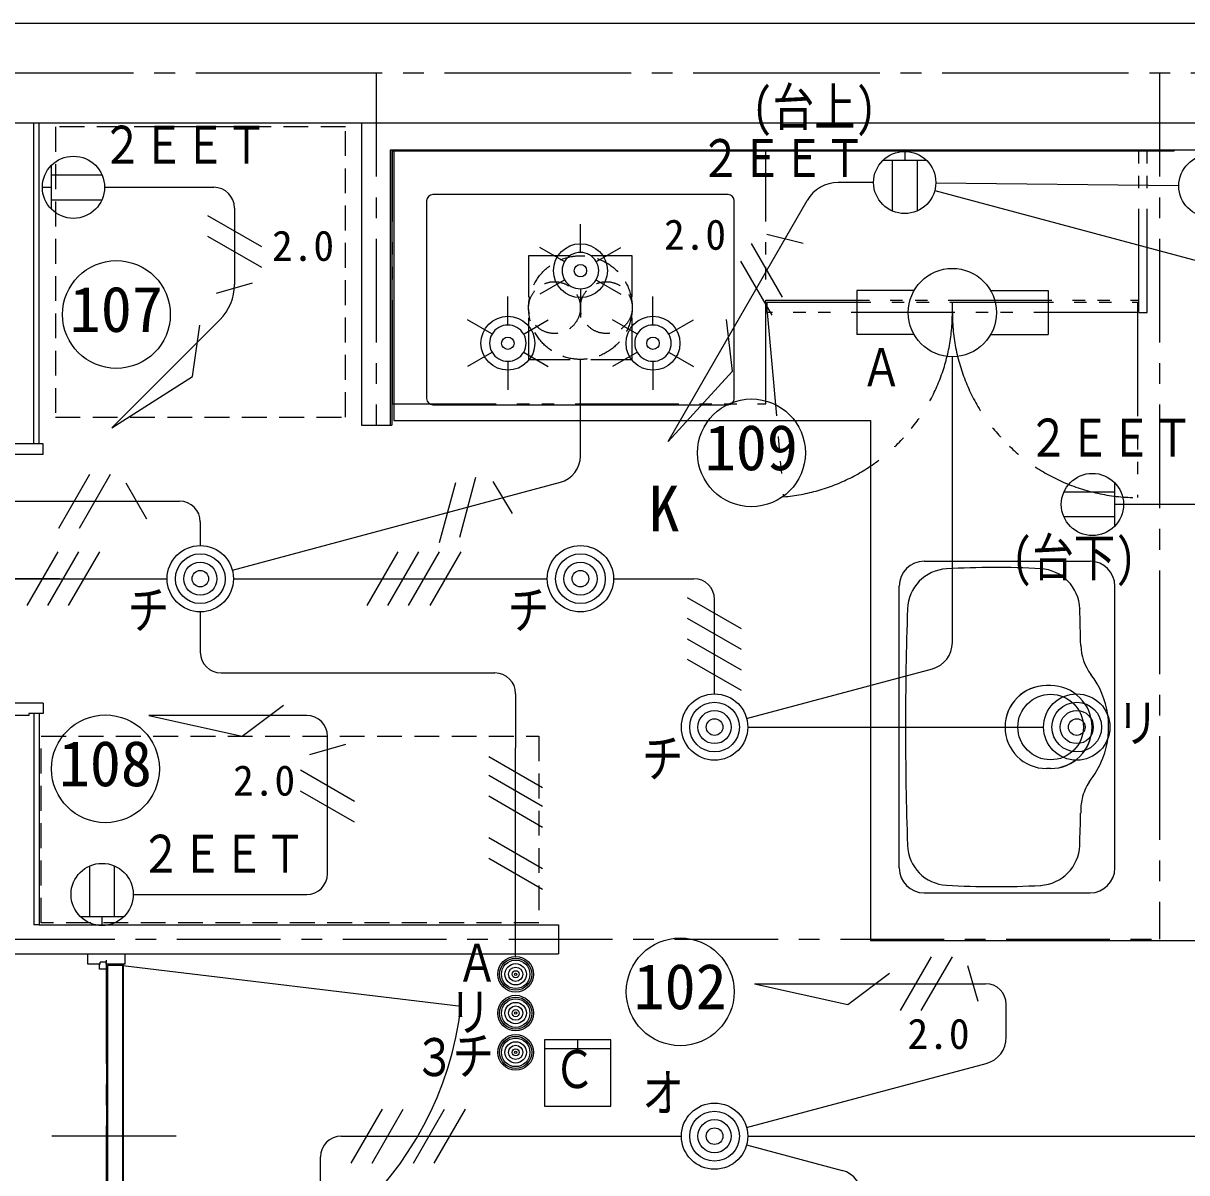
# Model space of a CAD drawing. Units: millimetres at full size, sheet at 1:50. Extents: x -15705 to 14525, y -10775 to 5709.
# Drawn here: x 1566 to 4372, y 2276 to 5049 of the extents above; entities that cross this region are included whole.
import ezdxf
from ezdxf.enums import TextEntityAlignment as Align

# ---------------------------------------------------------------- set-up
doc = ezdxf.new("R2010")
doc.units = ezdxf.units.MM
doc.header["$LTSCALE"] = 50
for name, pattern in [('CHAIN1', [8, 5, -1, 1, -1]), ('CHAIN2', [12, 9, -1, 1, -1]), ('DASHED1', [1.8, 1.2, -0.6]), ('DASHED2', [3, 2, -1]), ('DOUBLE_CHAIN1', [8.8, 5, -1, 0.6, -0.6, 0.6, -1])]:
    doc.linetypes.add(name, pattern=pattern)
for name, color, linetype, lineweight in [('0-3_建築', 1, 'Continuous', 9), ('0-7_部材', 5, 'Continuous', 18), ('7-0_天井割付', 7, 'CHAIN2', 9), ('7-1_壁断面線', 7, 'CHAIN1', 9), ('7-2_張出基準', 7, 'Continuous', 9), ('7-4_ｸﾞA名称', 7, 'Continuous', 9), ('7-5_ｸﾞB名称', 7, 'Continuous', 9), ('7-7_補助線', 7, 'DASHED1', 9), ('7-8_敷地', 7, 'Continuous', 9)]:
    doc.layers.add(name, color=color, linetype=linetype, lineweight=lineweight)
doc.styles.add('ＭＳ ゴシック', font='')
doc.styles.get('ＭＳ ゴシック').set_extended_font_data('MS Gothic')

msp = doc.modelspace()

# ---------------------------------------------------------------- linework, layer by layer
at = {"layer": '0-3_建築'}
for p, q in [((3616.89, 4664.75), (3531.86, 4664.75)), ((3766.88, 4663.89), (4352.78, 4657.17)), ((1762.14, 4653.18), (2025.58, 4653.18)), ((3764.33, 4645.34), (4398.29, 4475.47)), ((2075.58, 4603.18), (2075.58, 4418.82)), ((3121.15, 4039.99), (3456.86, 4621.45)), ((2010.63, 4585.38), (2140.53, 4510.38)), ((2010.63, 4535.38), (2140.53, 4460.38)), ((3397.07, 4387.98), (3322.07, 4517.88)), ((3447.07, 4517.89), (3359.57, 4539.54)), ((3372.07, 4344.68), (3297.07, 4474.58)), ((2032.28, 4397.88), (2118.88, 4422.88)), ((2909.85, 4004.54), (2909.85, 4237.9)), ((3806.89, 3554.59), (3806.89, 4244.4)), ((1651.59, 3830.87), (1726.59, 3960.77)), ((1701.59, 3830.87), (1776.59, 3960.77)), ((1864.09, 3852.52), (1814.09, 3939.12)), ((2070.37, 3729.6), (2861.55, 3941.6)), ((2570.37, 3796.34), (2609.2, 3941.22)), ((2618.67, 3809.28), (2657.49, 3954.16)), ((2745.88, 3865.78), (2699.32, 3942.96)), ((1144.36, 3895.82), (1943.1, 3895.82)), ((4396.59, 3888), (4219.64, 3888)), ((1993.1, 3845.82), (1993.1, 3788.9)), ((1575.37, 3643.95), (1650.37, 3773.85)), ((1625.37, 3643.95), (1700.37, 3773.85)), ((1675.37, 3643.95), (1750.37, 3773.85)), ((2395.25, 3643.95), (2470.25, 3773.85)), ((2445.25, 3643.95), (2520.25, 3773.85)), ((2495.25, 3643.95), (2570.25, 3773.85)), ((2547.22, 3643.95), (2622.22, 3773.85)), ((1478.32, 3708.9), (1913.1, 3708.9)), ((2073.1, 3708.9), (2829.85, 3708.9)), ((2989.85, 3708.9), (3087.42, 3708.9)), ((3087.42, 3708.9), (3183.35, 3708.9)), ((3298.3, 3587.86), (3168.4, 3662.86)), ((3233.35, 3430.91), (3233.35, 3658.9)), ((1993.1, 3628.9), (1993.1, 3531.47)), ((3298.3, 3537.86), (3168.4, 3612.86)), ((3298.3, 3487.86), (3168.4, 3562.86)), ((3298.3, 3439.04), (3168.4, 3514.04)), ((2043.1, 3481.47), (2703.63, 3481.47)), ((3310.62, 3371.61), (3758.59, 3491.65)), ((2753.63, 3431.47), (2753.63, 3300.91)), ((3313.35, 3350.91), (4026.85, 3350.91)), ((2299.87, 2997.12), (2299.87, 3328.79)), ((2343.17, 3309.05), (2256.57, 3284.05)), ((2753.63, 2797.52), (2753.63, 3300.91)), ((2818.58, 3204.18), (2688.68, 3279.18)), ((2364.82, 3171.55), (2234.92, 3246.55)), ((2818.58, 3158.87), (2688.68, 3233.87)), ((2364.82, 3121.55), (2234.92, 3196.55)), ((2818.58, 3108.87), (2688.68, 3183.87)), ((2818.58, 3008.87), (2688.68, 3083.87)), ((2818.58, 2958.87), (2688.68, 3033.87)), ((1831.29, 2947.12), (2249.87, 2947.12)), ((3681.89, 2666.84), (3756.89, 2796.74)), ((3731.89, 2666.84), (3806.89, 2796.74)), ((3869.39, 2688.49), (3844.39, 2775.09)), ((3329.98, 2731.79), (3886.91, 2731.79)), ((3936.91, 2602.41), (3936.91, 2681.79)), ((3310.62, 2384.6), (3888.61, 2539.47)), ((2357.33, 2298.95), (2432.33, 2428.85)), ((2407.33, 2298.95), (2482.33, 2428.85)), ((2507.33, 2298.95), (2582.33, 2428.85)), ((2557.33, 2298.95), (2632.33, 2428.85)), ((2333, 2363.9), (3153.35, 2363.9)), ((3313.35, 2363.9), (5035.01, 2363.9)), ((3310.62, 2343.19), (3541.22, 2281.4)), ((2283, 2104.16), (2283, 2313.9))]:
    msp.add_line(p, q, dxfattribs=at)
at = {"layer": '0-3_建築', "color": 5, "lineweight": 18}
for p, q in [((3715.16, 4404.15), (3576.14, 4404.15)), ((3576.14, 4404.15), (3576.14, 4297.65)), ((3898.37, 4404.15), (4037.64, 4404.15)), ((4037.64, 4404.15), (4037.64, 4297.65)), ((3715.16, 4297.65), (3576.14, 4297.65)), ((3898.37, 4297.65), (4037.64, 4297.65))]:
    msp.add_line(p, q, dxfattribs=at)
at = {"layer": '0-3_建築'}
for points in [[(2040.22, 4333.47), (1779.47, 4072.72), (1973.93, 4196.46), (1991.6, 4320.21)], [(3121.15, 4039.99), (3276.95, 4209.84), (3262, 4333.95)], [(2249.87, 3378.79), (1868.67, 3378.79), (2093.67, 3328.79), (2193.67, 3403.79)], [(3329.98, 2731.79), (3554.98, 2681.79), (3654.98, 2756.79)]]:
    msp.add_lwpolyline(points, dxfattribs=at)
at = {"layer": '0-3_建築', "color": 3, "lineweight": 18}
for centre in [(1790.77, 4346.22), (3322.3, 4012.5), (1764.34, 3250.12), (3150.51, 2712.22)]:
    msp.add_circle(centre, 130, dxfattribs=at)
at = {"layer": '0-3_建築', "color": 5, "lineweight": 18}
msp.add_circle((3806.89, 4350.9), 106.5, dxfattribs=at)
at = {"layer": '0-3_建築'}
for centre, radius, start, end in [((3531.86, 4578.14), 86.6, 90, 150), ((2025.58, 4603.18), 50, 0, 90), ((1954.87, 4418.82), 120.71, 315, 0), ((2844.69, 4004.54), 65.16, 285, 360), ((1943.1, 3845.82), 50, 0, 90), ((3183.35, 3658.9), 50, 0, 90), ((3741.73, 3554.59), 65.16, 285, 360), ((2043.1, 3531.47), 50, 180, 270), ((2703.63, 3431.47), 50, 0, 90), ((2249.87, 3328.79), 50, 0, 90), ((2249.87, 2997.12), 50, 270, 0), ((3886.91, 2681.79), 50, 0, 90), ((3871.74, 2602.41), 65.16, 285, 360), ((2333, 2313.9), 50, 90, 180), ((3524.35, 2218.46), 65.16, 0, 75)]:
    msp.add_arc(centre, radius, start, end, dxfattribs=at)
at = {"layer": '0-7_部材'}
for p, q in [((3744.54, 4718.16), (3639.23, 4718.16)), ((3661.88, 4718.16), (3661.88, 4596.01)), ((3691.89, 4739.75), (3691.89, 4718.16)), ((3721.89, 4718.16), (3721.89, 4596.01)), ((1633.73, 4705.83), (1633.73, 4600.52)), ((1633.73, 4683.18), (1755.88, 4683.18)), ((1612.14, 4653.18), (1633.73, 4653.18)), ((1633.73, 4623.18), (1755.88, 4623.18)), ((4198.05, 3940.65), (4198.05, 3835.34)), ((4198.05, 3918), (4075.91, 3918)), ((4219.64, 3888), (4198.05, 3888)), ((4198.05, 3858), (4075.91, 3858)), ((1726.29, 2893.71), (1726.29, 3015.86)), ((1786.29, 2893.71), (1786.29, 3015.86)), ((1703.63, 2893.71), (1808.94, 2893.71)), ((1756.29, 2872.12), (1756.29, 2893.71)), ((2823.44, 2596.09), (2823.44, 2436.09)), ((2983.44, 2596.09), (2823.44, 2596.09)), ((2903.44, 2574.5), (2903.44, 2596.09)), ((2983.44, 2436.09), (2983.44, 2596.09)), ((2983.44, 2574.5), (2823.44, 2574.5)), ((2823.44, 2436.09), (2983.44, 2436.09))]:
    msp.add_line(p, q, dxfattribs=at)
at = {"layer": '0-7_部材', "linetype": 'DASHED2'}
for p, q in [((2784.85, 4487.9), (2784.85, 4237.89)), ((2784.85, 4237.89), (3034.85, 4237.89))]:
    msp.add_line(p, q, dxfattribs=at)
msp.add_lwpolyline([(3034.85, 4237.89), (3034.85, 4487.9), (2784.85, 4487.9)], dxfattribs=at)
at = {"layer": '0-7_部材'}
for centre, radius in [((1687.14, 4653.18), 75), ((3691.89, 4664.75), 75), ((4427.78, 4656.32), 75), ((4144.64, 3888), 75), ((1993.1, 3708.9), 80), ((2909.85, 3708.9), 80), ((1993.1, 3708.9), 60), ((2909.85, 3708.9), 60), ((1993.1, 3708.9), 40), ((2909.85, 3708.9), 40), ((1993.1, 3708.9), 20), ((2909.85, 3708.9), 20), ((3233.35, 3350.91), 80), ((4106.85, 3350.91), 80), ((3233.35, 3350.91), 60), ((4106.85, 3350.91), 60), ((3233.35, 3350.91), 40), ((3233.35, 3350.91), 20), ((4106.85, 3350.91), 40), ((4106.85, 3350.91), 20), ((1756.29, 2947.12), 75), ((2753.63, 2754.52), 43), ((2753.63, 2754.52), 38.7), ((2753.63, 2754.52), 34.4), ((2753.63, 2754.52), 25.8), ((2753.63, 2754.52), 17.2), ((2753.63, 2754.52), 8.6), ((2753.63, 2754.52), 2.87), ((2753.63, 2660.81), 43), ((2753.63, 2660.81), 38.7), ((2753.63, 2660.81), 34.4), ((2753.63, 2660.81), 25.8), ((2753.63, 2660.81), 17.2), ((2753.63, 2660.81), 8.6), ((2753.63, 2660.81), 2.87), ((2753.63, 2566.07), 43), ((2753.63, 2566.07), 38.7), ((2753.63, 2566.07), 34.4), ((2753.63, 2566.07), 25.8), ((2753.63, 2566.07), 17.2), ((2753.63, 2566.07), 8.6), ((2753.63, 2566.07), 2.87), ((3233.35, 2363.9), 80), ((3233.35, 2363.9), 60), ((3233.35, 2363.9), 40), ((3233.35, 2363.9), 20)]:
    msp.add_circle(centre, radius, dxfattribs=at)
at = {"layer": '0-7_部材', "linetype": 'DASHED1'}
for centre, radius in [((2909.85, 4362.9), 125), ((2847.35, 4362.9), 62.5), ((2972.34, 4362.9), 62.5)]:
    msp.add_circle(centre, radius, dxfattribs=at)
at = {"layer": '7-0_天井割付'}
msp.add_line((9632.07, 4928.9), (-8167.18, 4928.9), dxfattribs=at)
at = {"layer": '7-1_壁断面線'}
for p, q in [((2416.85, 4928.9), (2416.85, 4078.9)), ((4306.85, 4928.9), (4306.85, 2838.9)), ((-4863.15, 2838.9), (4306.85, 2838.9)), ((1766.85, -1061.1), (1766.85, 2838.9))]:
    msp.add_line(p, q, dxfattribs=at)
at = {"layer": '7-2_張出基準'}
for p, q in [((-3943.15, 5048.9), (6956.85, 5048.9)), ((-3943.15, 4808.9), (6956.85, 4808.9))]:
    msp.add_line(p, q, dxfattribs=at)
at = {"layer": '7-4_ｸﾞA名称'}
for p, q in [((1591.85, 4033.9), (1591.85, 4808.9)), ((1604.35, 4033.9), (1604.35, 4808.9)), ((2381.85, 4808.9), (2381.85, 4078.9)), ((2451.85, 4078.9), (2451.85, 4743.9)), ((4341.85, 4743.9), (4341.85, 4740.9)), ((2454.85, 4740.9), (4341.85, 4740.9)), ((2454.85, 4740.9), (2454.85, 4078.9)), ((1591.85, 3383.9), (1591.85, 2873.9)), ((1604.35, 2873.9), (2856.85, 2873.9)), ((2856.85, 2873.9), (2856.85, 2803.9)), ((186.85, 2803.9), (2856.85, 2803.9))]:
    msp.add_line(p, q, dxfattribs=at)
for points in [[(2451.85, 4743.9), (6846.85, 4743.9), (6846.85, 3328.9)], [(2381.85, 4078.9), (2451.85, 4078.9), (2454.85, 4078.9)], [(1604.35, 3383.9), (1604.35, 2873.9), (1591.85, 2873.9)]]:
    msp.add_lwpolyline(points, dxfattribs=at)
at = {"layer": '7-5_ｸﾞB名称'}
for p, q in [((1614.35, 4008.9), (1518.86, 4008.9)), ((1653.35, 3708.9), (1361.85, 3708.9)), ((1614.35, 3408.9), (1518.86, 3408.9)), ((1721.85, 2803.9), (1811.85, 2803.9)), ((1721.85, 2778.9), (1721.85, 2803.9)), ((1751.35, 2778.9), (1721.85, 2778.9)), ((1749.85, 2766.9), (1749.85, 2778.9)), ((1751.35, 2778.9), (1751.35, 2783.91)), ((1766.37, 2783.91), (1751.35, 2783.91)), ((1766.37, 2778.9), (1766.37, 2783.91)), ((1811.85, 2778.9), (1766.37, 2778.9)), ((1767.85, 2766.9), (1767.85, 2778.9)), ((1807.85, 1948.92), (1807.85, 2778.9)), ((1811.85, 2778.9), (1811.85, 2803.9)), ((1767.85, 2766.9), (1749.85, 2766.9)), ((1767.85, 1960.91), (1767.85, 2766.9)), ((1805.85, 2775.4), (1769.85, 2775.4)), ((1769.85, 1953.42), (1769.85, 2775.4)), ((1805.85, 1953.42), (1805.85, 2775.4)), ((1805.85, 2775.4), (2622.05, 2677.94)), ((1934.85, 2363.91), (1634.85, 2363.91))]:
    msp.add_line(p, q, dxfattribs=at)
for points in [[(1614.35, 4008.9), (1614.35, 4033.9), (1518.86, 4033.9)], [(1614.35, 3408.9), (1614.35, 3383.9), (1579.35, 3383.9)], [(1579.35, 3383.9), (1579.35, 3378.9), (1471.85, 3378.9)]]:
    msp.add_lwpolyline(points, dxfattribs=at)
msp.add_arc((1805.85, 2775.4), 822, 270, 353.19092, dxfattribs=at)
at = {"layer": '7-8_敷地', "linetype": 'DOUBLE_CHAIN1'}
for p, q in [((2456.85, 4130.9), (2456.85, 4740.9)), ((3356.85, 4130.9), (3356.85, 4740.9)), ((4256.85, 4350.9), (4256.85, 4740.9)), ((3356.85, 4380.9), (4256.85, 4380.9)), ((3360.6, 4375.9), (4253.1, 4375.9)), ((3360.6, 4350.9), (3360.6, 4375.9)), ((3360.6, 4350.9), (3399.49, 3906.34)), ((4253.1, 4350.9), (3360.6, 4350.9)), ((3806.85, 4350.9), (3806.85, 4375.9)), ((4253.1, 4375.9), (4253.1, 4350.9)), ((4253.1, 4350.9), (4253.1, 3904.65)), ((2456.85, 4130.9), (3356.85, 4130.9))]:
    msp.add_line(p, q, dxfattribs=at)
at = {"layer": '7-8_敷地'}
for p, q in [((3265.85, 4635.4), (2553.85, 4635.4)), ((2538.85, 4620.4), (2538.85, 4143.4)), ((3280.85, 4143.4), (3280.85, 4620.4)), ((2909.85, 4496.9), (2909.85, 4564.54)), ((2870.88, 4474.4), (2812.3, 4508.22)), ((2948.82, 4474.4), (3007.4, 4508.22)), ((2870.88, 4429.4), (2812.3, 4395.58)), ((2909.85, 4406.9), (2909.85, 4339.26)), ((2948.82, 4429.4), (3007.4, 4395.58)), ((2734.85, 4321.9), (2734.85, 4389.54)), ((3084.85, 4321.9), (3084.85, 4389.54)), ((2695.88, 4299.4), (2637.3, 4333.22)), ((2773.82, 4299.4), (2832.4, 4333.22)), ((3045.88, 4299.4), (2987.3, 4333.22)), ((3123.82, 4299.4), (3182.4, 4333.22)), ((2695.88, 4254.4), (2637.3, 4220.58)), ((2773.82, 4254.4), (2832.4, 4220.58)), ((3045.88, 4254.4), (2987.3, 4220.58)), ((3123.82, 4254.4), (3182.4, 4220.58)), ((2734.85, 4231.9), (2734.85, 4164.26)), ((3084.85, 4231.9), (3084.85, 4164.26)), ((2553.85, 4128.4), (3265.85, 4128.4)), ((3738.85, 3750.91), (4138.85, 3750.91)), ((3678.85, 3010.91), (3678.85, 3690.91)), ((4198.85, 3010.91), (4198.85, 3690.91)), ((4114.02, 3636.75), (4114.05, 3635.96)), ((4043.85, 3450.92), (4033.85, 3450.92)), ((4043.85, 3250.92), (4033.85, 3250.92)), ((3738.85, 2950.91), (4138.85, 2950.91)), ((4019.26, 2968.96), (4020.07, 2969.01))]:
    msp.add_line(p, q, dxfattribs=at)
at = {"layer": '7-8_敷地', "linetype": 'DASHED1'}
for p, q in [((2809.35, 3328.9), (2809.35, 2878.9)), ((2809.35, 2878.9), (1609.35, 2878.9))]:
    msp.add_line(p, q, dxfattribs=at)
msp.add_lwpolyline([(1643.6, 4798.9), (1643.6, 4098.9), (2343.6, 4098.9), (2343.6, 4798.9)], close=True, dxfattribs=at)
at = {"layer": '7-8_敷地'}
msp.add_lwpolyline([(2459.85, 4740.9), (2459.85, 4090.9), (3609.85, 4090.9), (3609.85, 2835.9), (4579.85, 2835.9)], dxfattribs=at)
at = {"layer": '7-8_敷地', "linetype": 'DOUBLE_CHAIN1'}
msp.add_lwpolyline([(4256.85, 4350.9), (4276.85, 4350.9), (4276.85, 4740.9)], dxfattribs=at)
at = {"layer": '7-8_敷地', "linetype": 'DASHED1'}
msp.add_lwpolyline([(1609.35, 2878.9), (1609.35, 3328.9), (2809.35, 3328.9)], dxfattribs=at)
at = {"layer": '7-8_敷地'}
for centre, radius in [((2909.85, 4451.9), 65), ((2909.85, 4451.9), 15), ((2734.85, 4276.9), 65), ((3084.85, 4276.9), 65), ((2734.85, 4276.9), 15), ((3084.85, 4276.9), 15), ((4043.85, 3350.91), 79)]:
    msp.add_circle(centre, radius, dxfattribs=at)
for centre, radius, start, end in [((2553.85, 4620.4), 15, 90, 180), ((3265.85, 4620.4), 15, 0, 90), ((2909.48, 4452.13), 43.71, 89.5193, 270.4807), ((2910.21, 4452.13), 43.71, 269.5193, 90.4807), ((2734.48, 4277.13), 43.71, 89.5193, 270.4807), ((2735.21, 4277.13), 43.71, 269.5193, 90.4807), ((3084.48, 4277.13), 43.71, 89.5193, 270.4807), ((3085.21, 4277.13), 43.71, 269.5193, 90.4807), ((2553.85, 4143.4), 15, 180, 270), ((3265.85, 4143.4), 15, 270, 0), ((3738.85, 3690.91), 60, 90, 180), ((3798.56, 3632.71), 100, 93.328, 178.08), ((3908.85, 1735.91), 2000, 86.825, 93.328), ((4014.09, 3632.99), 100, 1.928, 86.825), ((4138.85, 3690.91), 60, 0, 90), ((12193.85, 3351.34), 8500, 178.08, 181.925), ((4014.09, 3632.99), 100, 1.70052, 2.15528), ((-4381.16, 3350.4), 8500, 1.331, 1.928), ((4236.52, 3550.67), 120, 181.331, 217.253), ((3973.85, 3350.91), 210, 339.11681, 37.253), ((4033.85, 3350.92), 100, 90, 180.00001), ((4033.85, 3350.92), 100, 90, 270), ((4043.85, 3350.92), 100, 0.00001, 90), ((4043.85, 3350.92), 100, 270, 90), ((4033.85, 3350.92), 100, 180.00001, 270), ((4043.85, 3350.92), 100, 270, 0.00001), ((3922.14, 3379.28), 268.55, 323.10561, 337.39414), ((4236.54, 3151.18), 120, 146.13058, 166.88119), ((4285.13, 3144.92), 168.81, 168.55459, 180.50972), ((-4381.16, 3350.4), 8500, 358.079, 358.60466), ((3798.59, 3069.11), 100, 181.925, 266.674), ((4014.12, 3068.83), 100, 273.177, 358.079), ((3738.85, 3010.91), 60, 180, 270), ((4138.85, 3010.91), 60, 270, 0), ((3908.81, 4965.91), 2000, 266.674, 273.177), ((3908.81, 4965.91), 2000, 273.1658, 273.1889)]:
    msp.add_arc(centre, radius, start, end, dxfattribs=at)
at = {"layer": '7-8_敷地', "linetype": 'DOUBLE_CHAIN1'}
for centre, start, end in [((3360.6, 4350.9), 275, 0), ((4253.1, 4350.9), 180, 270)]:
    msp.add_arc(centre, 446.25, start, end, dxfattribs=at)

# ---------------------------------------------------------------- texts
at = {"layer": '0-3_建築', "color": 3, "style": 'ＭＳ ゴシック'}
for s, height, p in [('2.0', 73.31, (3111.44, 4480.48)), ('2.0', 73.31, (2166.1, 4453.67)), ('107', 110, (1678.27, 4271.22)), ('109', 110, (3209.8, 3937.5)), ('108', 110, (1651.84, 3175.12)), ('2.0', 73.31, (2072.21, 3163.53)), ('102', 110, (3038.01, 2637.22)), ('2.0', 73.31, (3698.75, 2552.33))]:
    msp.add_text(s, height=height, dxfattribs=at).set_placement(p, align=Align.BOTTOM_LEFT)
at = {"layer": '0-7_部材', "color": 3, "style": 'ＭＳ ゴシック', "width": 0.8}
for s, height, p in [('(台上)', 91.64, (3323.56, 4773.53)), ('２ＥＥＴ', 91.64, (1754.61, 4682.49)), ('２ＥＥＴ', 91.64, (3197.62, 4650.21)), ('Ａ', 91.64, (3586.1, 4145.74)), ('２ＥＥＴ', 91.64, (3988.15, 3975.97)), ('(台下)', 91.64, (3949.9, 3687.34)), ('チ', 91.64, (1817.91, 3560.22)), ('チ', 91.64, (2734.66, 3560.22)), ('リ', 91.64, (4203.75, 3287.43)), ('チ', 91.64, (3058.16, 3202.24)), ('２ＥＥＴ', 91.64, (1847.8, 2971.92)), ('Ａ', 91.64, (2610.99, 2709.2)), ('リ', 91.64, (2593.59, 2590.52)), ('３', 91.64, (2508.12, 2481.3)), ('チ', 91.64, (2601.51, 2484.47)), ('Ｃ', 91.74, (2845.17, 2452.41)), ('オ', 91.64, (3059.15, 2395.7))]:
    msp.add_text(s, height=height, dxfattribs=at).set_placement(p, align=Align.BOTTOM_LEFT)
at = {"layer": '7-7_補助線', "style": 'ＭＳ ゴシック'}
msp.add_text('K', height=110, dxfattribs=at).set_placement((3074.24, 3790.18), align=Align.BOTTOM_LEFT)

doc.saveas('drawing.dxf')
